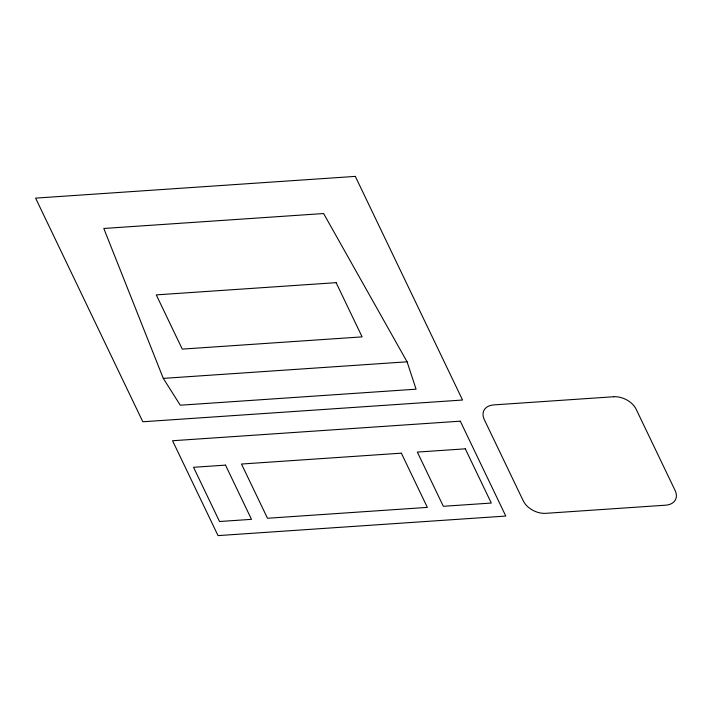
<?xml version="1.0" encoding="UTF-8"?>
<svg xmlns="http://www.w3.org/2000/svg" width="712" height="712" viewBox="0 0 712 712"><rect width="100%" height="100%" fill="white"/><g stroke="black" fill="none" stroke-linecap="round" stroke-linejoin="round"><path stroke-width="1.07" d="M163.288 378.383L407.077 361.812L416.075 389.188L180.278 405.217L163.288 378.383L103.801 228.472L323.613 213.538L407.077 361.812M355.324 176.389L35.6 198.123L142.818 421.762L462.542 400.028L355.324 176.389M336.117 282.664L156.275 294.884L182.263 349.103L362.105 336.874L336.117 282.664M613.655 396.753L493.763 404.906A18.209 12.282 25.7 0 0 484.276 419.546L523.267 500.865A18.218 12.282 25.7 0 0 545.739 513.334L665.64 505.191A18.218 12.282 25.7 0 0 675.136 490.55L636.145 409.222A18.209 12.282 25.7 0 0 613.655 396.762M460.299 421.175L172.544 440.737L218.032 535.611L505.787 516.058L460.299 421.175M225.508 465.123L193.539 467.294L219.527 521.513L251.496 519.342L225.508 465.123M401.354 453.17L241.493 464.037L267.49 518.256L427.342 507.389L401.354 453.17M465.301 448.827L417.339 452.084L443.336 506.303L491.289 503.046L465.301 448.827"/></g></svg>
